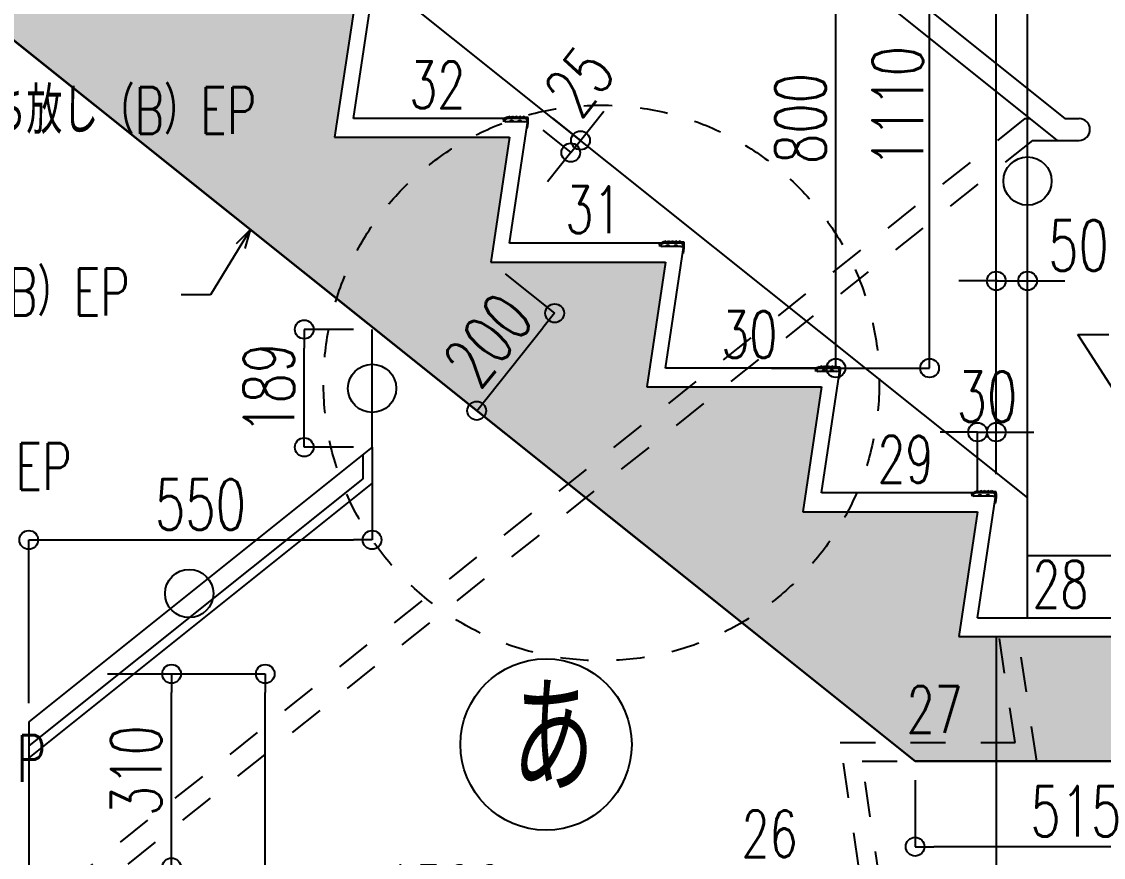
# Model space of a CAD drawing. Extents: x -229451 to 47804, y -161247 to 19812.
# Drawn here: x 27301 to 29034, y 7868 to 9207 of the extents above; entities that cross this region are included whole.
import ezdxf
from ezdxf.enums import TextEntityAlignment as Align

# ---------------------------------------------------------------- set-up
doc = ezdxf.new("R2010")
doc.units = 0
doc.header["$LTSCALE"] = 450
for name, pattern in [('CENTER2', [2.3, 2, -0.1, 0.1, -0.1]), ('HIDDEN2', [0.25, 0.125, -0.125]), ('HIDDEN3', [0.2, 0.1, -0.1])]:
    doc.linetypes.add(name, pattern=pattern)
doc.layers.get('0').update_dxf_attribs({"linetype": 'CONTINUOUS'})
doc.layers.get('DEFPOINTS').update_dxf_attribs({"linetype": 'CONTINUOUS'})
for name, color, linetype in [('E1_文字A', 3, 'CONTINUOUS'), ('E1_文字B', 2, 'CONTINUOUS'), ('E6_面取り記号', 4, 'CONTINUOUS'), ('G1_ハッチング', 251, 'CONTINUOUS'), ('H寸法', 3, 'CONTINUOUS'), ('IC1_寸法', 3, 'CONTINUOUS'), ('ID1_躯体', 7, 'CONTINUOUS'), ('ID7_打放し表示', 231, 'UTILDN'), ('JA7_切断記号', 241, 'CONTINUOUS'), ('JB1_仕上線A', 130, 'CONTINUOUS'), ('JB4_巾木', 21, 'CONTINUOUS'), ('JL1_金物_手摺他', 1, 'CONTINUOUS'), ('JZ_雑', 1, 'CONTINUOUS'), ('KA1_躯体見下線', 113, 'CONTINUOUS'), ('KC_躯体断面見掛線', 133, 'CONTINUOUS')]:
    doc.layers.add(name, color=color, linetype=linetype)
doc.styles.add('toda-A (0.7)', font='romans.shx', dxfattribs={"width": 0.7, "bigfont": 'extfont.shx'})
doc.linetypes.add('UTILDN', pattern='A,5e-13,[130,ltypeshp.shx,S=0.45,R=0,X=0,Y=-0.45],0,-3', length=3)
doc.dimstyles.new('toda 1：30', dxfattribs={"dimscale": 30, "dimtxt": 2.7, "dimasz": 1, "dimexe": 0, "dimexo": 1, "dimgap": 0, "dimtad": 0, "dimdec": 3, "dimzin": 12, "dimdsep": 46, "dimtxsty": 'toda-A (0.7)', "dimblk": 'ORIGIN', "dimcen": 2.5, "dimclrd": 256, "dimclre": 256, "dimclrt": 7, "dimadec": 0, "dimazin": 0, "dimtfac": 1, "dimtdec": 3, "dimtix": 1, "dimtmove": 2, "dimatfit": 3, "dimldrblk": 'ORIGIN', "dimfxl": 0, "dimtvp": 0.7, "dimtolj": 1, "dimtzin": 0, "dimarcsym": 0})

# ---------------------------------------------------------------- blocks, each defined once
blk = doc.blocks.new('_Origin')
at = {"color": 0, "linetype": 'ByBlock', "lineweight": -2}
blk.add_line((0, 0), (-1, 0), dxfattribs=at)
blk.add_circle((0, 0), 0.5, dxfattribs=at)
blk = doc.blocks.new('*D158')
at = {"layer": 'DEFPOINTS', "color": 0, "transparency": 16777216}
for p in [(28862.3, 8252.2), (28862.3, 7758.3), (27362.3, 7052.2)]:
    blk.add_point(p, dxfattribs=at)
at = {"layer": 'H寸法', "linetype": 'CENTER2', "lineweight": -2, "transparency": 16777216}
for p, q in [((28862.3, 8222.2), (28862.3, 7758.3)), ((27362.3, 7082.2), (27362.3, 7758.3))]:
    blk.add_line(p, q, dxfattribs=at)
at = {"layer": 'H寸法', "lineweight": -2, "transparency": 16777216}
blk.add_line((27392.3, 7758.3), (28832.3, 7758.3), dxfattribs=at)
at = {"layer": 'H寸法', "lineweight": -2, "transparency": 16777216, "xscale": 30, "yscale": 30, "zscale": 30, "rotation": 180}
blk.add_blockref('_Origin', (27362.3, 7758.3), dxfattribs=at)
at = {"layer": 'H寸法', "lineweight": -2, "transparency": 16777216, "xscale": 30, "yscale": 30, "zscale": 30}
blk.add_blockref('_Origin', (28862.3, 7758.3), dxfattribs=at)
at = {"layer": 'H寸法', "color": 7, "transparency": 16777216, "insert": (27977.9, 7815), "char_height": 81, "attachment_point": 5, "style": 'toda-A (0.7)'}
blk.add_mtext('\\A1;1500', dxfattribs=at)
blk = doc.blocks.new('*D159')
at = {"layer": 'DEFPOINTS', "color": 0, "transparency": 16777216}
for p in [(28862.3, 8252.2), (30132.3, 7878.3), (30132.3, 7758.3)]:
    blk.add_point(p, dxfattribs=at)
at = {"layer": 'H寸法', "linetype": 'CENTER2', "lineweight": -2, "transparency": 16777216}
for p, q in [((28862.3, 8222.2), (28862.3, 7758.3)), ((30132.3, 7848.3), (30132.3, 7758.3))]:
    blk.add_line(p, q, dxfattribs=at)
at = {"layer": 'H寸法', "lineweight": -2, "transparency": 16777216}
blk.add_line((28892.3, 7758.3), (30102.3, 7758.3), dxfattribs=at)
at = {"layer": 'H寸法', "lineweight": -2, "transparency": 16777216, "xscale": 30, "yscale": 30, "zscale": 30, "rotation": 180}
blk.add_blockref('_Origin', (28862.3, 7758.3), dxfattribs=at)
at = {"layer": 'H寸法', "lineweight": -2, "transparency": 16777216, "xscale": 30, "yscale": 30, "zscale": 30}
blk.add_blockref('_Origin', (30132.3, 7758.3), dxfattribs=at)
at = {"layer": 'H寸法', "color": 7, "transparency": 16777216, "insert": (29497.3, 7815), "char_height": 81, "attachment_point": 5, "style": 'toda-A (0.7)'}
blk.add_mtext('\\A1;1270', dxfattribs=at)
blk = doc.blocks.new('*D160')
at = {"layer": 'DEFPOINTS', "color": 0, "transparency": 16777216}
for p in [(30132.3, 9955.5), (30132.3, 9782.8), (28862.3, 8452.2)]:
    blk.add_point(p, dxfattribs=at)
at = {"layer": 'H寸法', "linetype": 'CENTER2', "lineweight": -2, "transparency": 16777216}
for p, q in [((28862.3, 8482.2), (28862.3, 9955.5)), ((30132.3, 9812.8), (30132.3, 9955.5))]:
    blk.add_line(p, q, dxfattribs=at)
at = {"layer": 'H寸法', "lineweight": -2, "transparency": 16777216}
blk.add_line((28892.3, 9955.5), (30102.3, 9955.5), dxfattribs=at)
at = {"layer": 'H寸法', "lineweight": -2, "transparency": 16777216, "xscale": 30, "yscale": 30, "zscale": 30, "rotation": 180}
blk.add_blockref('_Origin', (28862.3, 9955.5), dxfattribs=at)
at = {"layer": 'H寸法', "lineweight": -2, "transparency": 16777216, "xscale": 30, "yscale": 30, "zscale": 30}
blk.add_blockref('_Origin', (30132.3, 9955.5), dxfattribs=at)
at = {"layer": 'H寸法', "color": 7, "transparency": 16777216, "insert": (29497.3, 10012.2), "char_height": 81, "attachment_point": 5, "style": 'toda-A (0.7)'}
blk.add_mtext('\\A1;1270', dxfattribs=at)
blk = doc.blocks.new('*D161')
at = {"layer": 'DEFPOINTS', "color": 0, "transparency": 16777216}
for p in [(27362.3, 9955.5), (27362.3, 9652.2), (28862.3, 8452.2)]:
    blk.add_point(p, dxfattribs=at)
at = {"layer": 'H寸法', "linetype": 'CENTER2', "lineweight": -2, "transparency": 16777216}
for p, q in [((27362.3, 9682.2), (27362.3, 9955.5)), ((28862.3, 8482.2), (28862.3, 9955.5))]:
    blk.add_line(p, q, dxfattribs=at)
at = {"layer": 'H寸法', "lineweight": -2, "transparency": 16777216}
blk.add_line((28832.3, 9955.5), (27392.3, 9955.5), dxfattribs=at)
at = {"layer": 'H寸法', "lineweight": -2, "transparency": 16777216, "xscale": 30, "yscale": 30, "zscale": 30, "rotation": 180}
blk.add_blockref('_Origin', (27362.3, 9955.5), dxfattribs=at)
at = {"layer": 'H寸法', "lineweight": -2, "transparency": 16777216, "xscale": 30, "yscale": 30, "zscale": 30}
blk.add_blockref('_Origin', (28862.3, 9955.5), dxfattribs=at)
at = {"layer": 'H寸法', "color": 7, "transparency": 16777216, "insert": (28112.3, 10012.2), "char_height": 81, "attachment_point": 5, "style": 'toda-A (0.7)'}
blk.add_mtext('\\A1;1500', dxfattribs=at)
blk = doc.blocks.new('*D164')
at = {"layer": 'DEFPOINTS', "color": 0, "transparency": 16777216}
for p in [(27408.3, 8162.2), (27691.1, 8162.2), (27408.3, 7052.2)]:
    blk.add_point(p, dxfattribs=at)
at = {"layer": 'IC1_寸法', "lineweight": -2, "transparency": 16777216}
for p, q in [((27438.3, 8162.2), (27691.1, 8162.2)), ((27691.1, 7082.2), (27691.1, 8132.2)), ((27438.3, 7052.2), (27691.1, 7052.2))]:
    blk.add_line(p, q, dxfattribs=at)
at = {"layer": 'IC1_寸法', "lineweight": -2, "transparency": 16777216, "xscale": 30, "yscale": 30, "zscale": 30}
for p, rotation in [((27691.1, 8162.2), 90), ((27691.1, 7052.2), 270)]:
    blk.add_blockref('_Origin', p, dxfattribs=dict(at, rotation=rotation))
at = {"layer": 'IC1_寸法', "color": 7, "transparency": 16777216, "insert": (27640.1, 7471), "char_height": 81, "attachment_point": 5, "rotation": 90, "style": 'toda-A (0.7)'}
blk.add_mtext('\\A1;1110', dxfattribs=at)
blk = doc.blocks.new('*D166')
at = {"layer": 'DEFPOINTS', "color": 0, "transparency": 16777216}
for p in [(27408.3, 8162.2), (27541, 8162.2), (27408.1, 7852.2)]:
    blk.add_point(p, dxfattribs=at)
at = {"layer": 'IC1_寸法', "linetype": 'CENTER2', "lineweight": -2, "transparency": 16777216}
for p, q in [((27438.3, 8162.2), (27541, 8162.2)), ((27438.1, 7852.2), (27541, 7852.2))]:
    blk.add_line(p, q, dxfattribs=at)
at = {"layer": 'IC1_寸法', "lineweight": -2, "transparency": 16777216}
blk.add_line((27541, 7882.2), (27541, 8132.2), dxfattribs=at)
at = {"layer": 'IC1_寸法', "lineweight": -2, "transparency": 16777216, "xscale": 30, "yscale": 30, "zscale": 30}
for p, rotation in [((27541, 8162.2), 90), ((27541, 7852.2), 270)]:
    blk.add_blockref('_Origin', p, dxfattribs=dict(at, rotation=rotation))
at = {"layer": 'IC1_寸法', "color": 7, "transparency": 16777216, "insert": (27484.3, 8007.2), "char_height": 81, "attachment_point": 5, "rotation": 90, "style": 'toda-A (0.7)'}
blk.add_mtext('\\A1;310', dxfattribs=at)
blk = doc.blocks.new('*D170')
at = {"layer": 'DEFPOINTS', "color": 0, "transparency": 16777216}
for p in [(27862.3, 8525.4), (27862.3, 8376.9), (27312.3, 8085.4)]:
    blk.add_point(p, dxfattribs=at)
at = {"layer": 'H寸法', "linetype": 'CENTER2', "lineweight": -2, "transparency": 16777216}
for p, q in [((27862.3, 8495.4), (27862.3, 8376.9)), ((27312.3, 8115.4), (27312.3, 8376.9))]:
    blk.add_line(p, q, dxfattribs=at)
at = {"layer": 'H寸法', "lineweight": -2, "transparency": 16777216}
blk.add_line((27342.3, 8376.9), (27832.3, 8376.9), dxfattribs=at)
at = {"layer": 'H寸法', "lineweight": -2, "transparency": 16777216, "xscale": 30, "yscale": 30, "zscale": 30, "rotation": 180}
blk.add_blockref('_Origin', (27312.3, 8376.9), dxfattribs=at)
at = {"layer": 'H寸法', "lineweight": -2, "transparency": 16777216, "xscale": 30, "yscale": 30, "zscale": 30}
blk.add_blockref('_Origin', (27862.3, 8376.9), dxfattribs=at)
at = {"layer": 'H寸法', "color": 7, "transparency": 16777216, "insert": (27587.3, 8433.6), "char_height": 81, "attachment_point": 5, "style": 'toda-A (0.7)'}
blk.add_mtext('\\A1;550', dxfattribs=at)
blk = doc.blocks.new('*D171')
at = {"layer": 'DEFPOINTS', "color": 0, "transparency": 16777216}
for p in [(27753.6, 8714.2), (27862.3, 8714.2), (27862.3, 8525.4)]:
    blk.add_point(p, dxfattribs=at)
at = {"layer": 'H寸法', "linetype": 'CENTER2', "lineweight": -2, "transparency": 16777216}
for p, q in [((27832.3, 8714.2), (27753.6, 8714.2)), ((27832.3, 8525.4), (27753.6, 8525.4))]:
    blk.add_line(p, q, dxfattribs=at)
at = {"layer": 'H寸法', "lineweight": -2, "transparency": 16777216}
blk.add_line((27753.6, 8555.4), (27753.6, 8684.2), dxfattribs=at)
at = {"layer": 'H寸法', "lineweight": -2, "transparency": 16777216, "xscale": 30, "yscale": 30, "zscale": 30}
for p, rotation in [((27753.6, 8714.2), 90), ((27753.6, 8525.4), 270)]:
    blk.add_blockref('_Origin', p, dxfattribs=dict(at, rotation=rotation))
at = {"layer": 'H寸法', "color": 7, "transparency": 16777216, "insert": (27696.9, 8619.8), "char_height": 81, "attachment_point": 5, "rotation": 90, "style": 'toda-A (0.7)'}
blk.add_mtext('\\A1;189', dxfattribs=at)
blk = doc.blocks.new('*D172')
at = {"layer": 'DEFPOINTS', "color": 0, "transparency": 16777216}
for p in [(28472.5, 9762.2), (28755.4, 9762.2), (28472.5, 8652.2)]:
    blk.add_point(p, dxfattribs=at)
at = {"layer": 'IC1_寸法', "lineweight": -2, "transparency": 16777216}
for p, q in [((28502.5, 9762.2), (28755.4, 9762.2)), ((28755.4, 8682.2), (28755.4, 9732.2)), ((28502.5, 8652.2), (28755.4, 8652.2))]:
    blk.add_line(p, q, dxfattribs=at)
at = {"layer": 'IC1_寸法', "lineweight": -2, "transparency": 16777216, "xscale": 30, "yscale": 30, "zscale": 30}
for p, rotation in [((28755.4, 9762.2), 90), ((28755.4, 8652.2), 270)]:
    blk.add_blockref('_Origin', p, dxfattribs=dict(at, rotation=rotation))
at = {"layer": 'IC1_寸法', "color": 7, "transparency": 16777216, "insert": (28704.4, 9071), "char_height": 81, "attachment_point": 5, "rotation": 90, "style": 'toda-A (0.7)'}
blk.add_mtext('\\A1;1110', dxfattribs=at)
blk = doc.blocks.new('*D173')
at = {"layer": 'DEFPOINTS', "color": 0, "transparency": 16777216}
for p in [(28472.3, 9452.2), (28605.3, 9452.2), (28472.3, 8652.2)]:
    blk.add_point(p, dxfattribs=at)
at = {"layer": 'IC1_寸法', "linetype": 'CENTER2', "lineweight": -2, "transparency": 16777216}
for p, q in [((28502.3, 9452.2), (28605.3, 9452.2)), ((28502.3, 8652.2), (28605.3, 8652.2))]:
    blk.add_line(p, q, dxfattribs=at)
at = {"layer": 'IC1_寸法', "lineweight": -2, "transparency": 16777216}
blk.add_line((28605.3, 8682.2), (28605.3, 9422.2), dxfattribs=at)
at = {"layer": 'IC1_寸法', "lineweight": -2, "transparency": 16777216, "xscale": 30, "yscale": 30, "zscale": 30}
for p, rotation in [((28605.3, 9452.2), 90), ((28605.3, 8652.2), 270)]:
    blk.add_blockref('_Origin', p, dxfattribs=dict(at, rotation=rotation))
at = {"layer": 'IC1_寸法', "color": 7, "transparency": 16777216, "insert": (28548.6, 9052.2), "char_height": 81, "attachment_point": 5, "rotation": 90, "style": 'toda-A (0.7)'}
blk.add_mtext('\\A1;800', dxfattribs=at)
blk = doc.blocks.new('*D175')
at = {"layer": 'DEFPOINTS', "color": 0, "transparency": 16777216}
for p in [(28912.3, 8792), (28862.3, 8764.2), (28912.3, 8748.4)]:
    blk.add_point(p, dxfattribs=at)
at = {"layer": 'H寸法', "lineweight": -2, "transparency": 16777216}
for p, q in [((28832.3, 8792), (28802.3, 8792)), ((28862.3, 8792), (28912.3, 8792)), ((28942.3, 8792), (28972.3, 8792))]:
    blk.add_line(p, q, dxfattribs=at)
at = {"layer": 'H寸法', "linetype": 'CENTER2', "lineweight": -2, "transparency": 16777216}
for p, q in [((28862.3, 8794.2), (28862.3, 8792)), ((28912.3, 8778.4), (28912.3, 8792))]:
    blk.add_line(p, q, dxfattribs=at)
at = {"layer": 'H寸法', "lineweight": -2, "transparency": 16777216, "xscale": 30, "yscale": 30, "zscale": 30}
blk.add_blockref('_Origin', (28862.3, 8792), dxfattribs=at)
at = {"layer": 'H寸法', "lineweight": -2, "transparency": 16777216, "xscale": 30, "yscale": 30, "zscale": 30, "rotation": 180}
blk.add_blockref('_Origin', (28912.3, 8792), dxfattribs=at)
at = {"layer": 'H寸法', "color": 7, "transparency": 16777216, "insert": (28993.9, 8848.7), "char_height": 81, "attachment_point": 5, "style": 'toda-A (0.7)'}
blk.add_mtext('\\A1;50', dxfattribs=at)
blk = doc.blocks.new('*D181')
at = {"layer": 'DEFPOINTS', "color": 0, "transparency": 16777216}
for p in [(28052.3, 8822.2), (28154.8, 8740.2), (27927.4, 8666)]:
    blk.add_point(p, dxfattribs=at)
at = {"layer": 'H寸法', "linetype": 'CENTER2', "lineweight": -2, "transparency": 16777216}
for p, q in [((28075.7, 8803.5), (28154.8, 8740.2)), ((27950.8, 8647.3), (28029.9, 8584))]:
    blk.add_line(p, q, dxfattribs=at)
at = {"layer": 'H寸法', "lineweight": -2, "transparency": 16777216}
blk.add_line((28048.6, 8607.5), (28136.1, 8716.8), dxfattribs=at)
at = {"layer": 'H寸法', "lineweight": -2, "transparency": 16777216, "xscale": 30, "yscale": 30, "zscale": 30}
for p, rotation in [((28154.8, 8740.2), 51.34019174597552), ((28029.9, 8584), 231.3401917459755)]:
    blk.add_blockref('_Origin', p, dxfattribs=dict(at, rotation=rotation))
at = {"layer": 'H寸法', "color": 7, "transparency": 16777216, "insert": (28048.1, 8697.5), "char_height": 81, "attachment_point": 5, "rotation": 51.3402, "style": 'toda-A (0.7)'}
blk.add_mtext('\\A1;200', dxfattribs=at)
blk = doc.blocks.new('*D183')
at = {"layer": 'DEFPOINTS', "color": 0, "transparency": 16777216}
for p in [(28127.9, 9071.7), (28112.3, 9052.2), (28196.2, 9017.1)]:
    blk.add_point(p, dxfattribs=at)
at = {"layer": 'H寸法', "lineweight": -2, "transparency": 16777216}
for p, q in [((28214.9, 9040.5), (28233.7, 9064)), ((28180.6, 8997.6), (28196.2, 9017.1)), ((28161.8, 8974.2), (28143.1, 8950.7))]:
    blk.add_line(p, q, dxfattribs=at)
at = {"layer": 'H寸法', "linetype": 'CENTER2', "lineweight": -2, "transparency": 16777216}
for p, q in [((28151.4, 9053), (28196.2, 9017.1)), ((28135.7, 9033.5), (28180.6, 8997.6))]:
    blk.add_line(p, q, dxfattribs=at)
at = {"layer": 'H寸法', "lineweight": -2, "transparency": 16777216, "xscale": 30, "yscale": 30, "zscale": 30}
for p, rotation in [((28196.2, 9017.1), 231.3401917459755), ((28180.6, 8997.6), 51.34019174597555)]:
    blk.add_blockref('_Origin', p, dxfattribs=dict(at, rotation=rotation))
at = {"layer": 'H寸法', "color": 7, "transparency": 16777216, "insert": (28194.4, 9111.6), "char_height": 81, "attachment_point": 5, "rotation": 51.3402, "style": 'toda-A (0.7)'}
blk.add_mtext('\\A1;25', dxfattribs=at)
blk = doc.blocks.new('*D293')
at = {"layer": 'DEFPOINTS', "color": 0, "transparency": 16777216}
for p in [(28912.3, 9410.4), (29295, 8252.2), (29303.4, 8252.2)]:
    blk.add_point(p, dxfattribs=at)
at = {"layer": 'H寸法', "linetype": 'CENTER2', "lineweight": -2, "transparency": 16777216}
for p, q in [((28942.3, 9410.4), (29303.4, 9410.4)), ((29325, 8252.2), (29303.4, 8252.2))]:
    blk.add_line(p, q, dxfattribs=at)
at = {"layer": 'H寸法', "lineweight": -2, "transparency": 16777216}
blk.add_line((29303.4, 9380.4), (29303.4, 8282.2), dxfattribs=at)
at = {"layer": 'H寸法', "lineweight": -2, "transparency": 16777216, "xscale": 30, "yscale": 30, "zscale": 30}
for p, rotation in [((29303.4, 9410.4), 90), ((29303.4, 8252.2), 270)]:
    blk.add_blockref('_Origin', p, dxfattribs=dict(at, rotation=rotation))
at = {"layer": 'H寸法', "color": 7, "transparency": 16777216, "insert": (29246.7, 8959.5), "char_height": 81, "attachment_point": 5, "rotation": 90, "style": 'toda-A (0.7)'}
blk.add_mtext('\\A1;1158', dxfattribs=at)
blk = doc.blocks.new('*D415')
at = {"layer": 'DEFPOINTS', "color": 0, "transparency": 16777216}
for p in [(28732.2, 8022.2), (29247.4, 8022.2), (28732.2, 7885.4)]:
    blk.add_point(p, dxfattribs=at)
at = {"layer": 'H寸法', "linetype": 'CENTER2', "lineweight": -2, "transparency": 16777216}
for p, q in [((28732.2, 7992.2), (28732.2, 7885.4)), ((29247.4, 7992.2), (29247.4, 7885.4))]:
    blk.add_line(p, q, dxfattribs=at)
at = {"layer": 'H寸法', "lineweight": -2, "transparency": 16777216}
blk.add_line((29217.4, 7885.4), (28762.2, 7885.4), dxfattribs=at)
at = {"layer": 'H寸法', "lineweight": -2, "transparency": 16777216, "xscale": 30, "yscale": 30, "zscale": 30, "rotation": 180}
blk.add_blockref('_Origin', (28732.2, 7885.4), dxfattribs=at)
at = {"layer": 'H寸法', "lineweight": -2, "transparency": 16777216, "xscale": 30, "yscale": 30, "zscale": 30}
blk.add_blockref('_Origin', (29247.4, 7885.4), dxfattribs=at)
at = {"layer": 'H寸法', "color": 7, "transparency": 16777216, "insert": (28989.8, 7942.1), "char_height": 81, "attachment_point": 5, "style": 'toda-A (0.7)'}
blk.add_mtext('\\A1;515', dxfattribs=at)
blk = doc.blocks.new('*D440')
at = {"layer": 'DEFPOINTS', "color": 0, "transparency": 16777216}
for p in [(28862.3, 8549.7), (28862.3, 8452.2), (28832.3, 8422.2)]:
    blk.add_point(p, dxfattribs=at)
at = {"layer": 'H寸法', "lineweight": -2, "transparency": 16777216}
for p, q in [((28802.3, 8549.7), (28772.3, 8549.7)), ((28832.3, 8549.7), (28862.3, 8549.7)), ((28892.3, 8549.7), (28922.3, 8549.7))]:
    blk.add_line(p, q, dxfattribs=at)
at = {"layer": 'H寸法', "linetype": 'CENTER2', "lineweight": -2, "transparency": 16777216}
for p, q in [((28832.3, 8452.2), (28832.3, 8549.7)), ((28862.3, 8482.2), (28862.3, 8549.7))]:
    blk.add_line(p, q, dxfattribs=at)
at = {"layer": 'H寸法', "lineweight": -2, "transparency": 16777216, "xscale": 30, "yscale": 30, "zscale": 30}
blk.add_blockref('_Origin', (28832.3, 8549.7), dxfattribs=at)
at = {"layer": 'H寸法', "lineweight": -2, "transparency": 16777216, "xscale": 30, "yscale": 30, "zscale": 30, "rotation": 180}
blk.add_blockref('_Origin', (28862.3, 8549.7), dxfattribs=at)
at = {"layer": 'H寸法', "color": 7, "transparency": 16777216, "insert": (28847.3, 8606.4), "char_height": 81, "attachment_point": 5, "style": 'toda-A (0.7)'}
blk.add_mtext('\\A1;30', dxfattribs=at)

msp = doc.modelspace()

# ---------------------------------------------------------------- hatches: boundary and pattern name
at = {"layer": 'G1_ハッチング'}
h = msp.add_hatch(color=256, dxfattribs=at)
h.paths.add_polyline_path([(26182.3146, 1352.1917), (26332.3146, 1352.1917), (26332.3146, 2352.1917), (27332.3146, 2352.1917), (27332.3146, 1652.1917), (27732.3146, 1652.1917), (27732.3146, 2052.1917), (28732.3146, 2052.1917), (28732.3146, 1652.1917), (29132.3146, 1652.1917), (29132.3146, 2052.1917), (30869.8511, 2052.1917), (30869.8511, 2652.1917), (30282.3146, 2652.1917), (30282.3146, 4852.1917), (30869.8511, 4852.1917), (30869.8511, 5002.1917), (30282.3146, 5002.1917), (30282.3146, 8652.1917), (30332.3146, 8652.1917), (30332.3146, 9052.1917), (30869.8511, 9052.1917), (30869.8511, 9252.1917), (30232.3146, 9252.1917), (30232.3146, 14452.1917), (30869.8511, 14452.1917), (30869.8511, 14652.1917), (25732.3146, 14652.1917), (25732.3146, 14829.4418), (25432.3146, 14829.4418), (25432.3146, 14761.1917), (22293.6109, 14722.7785), (22293.6109, 14522.4846), (22782.3146, 14528.4184), (22782.3146, 13752.1917), (23282.3146, 13752.1917), (23282.3146, 14534.4184), (23832.3146, 14541.0917), (23832.3146, 11763.2949), (23842.4002, 11752.1917), (23922.3146, 11752.1917), (23922.3146, 11792.1917), (24032.3146, 11792.1917), (24032.3146, 14543.5917), (25432.3146, 14560.5917), (25432.3146, 11788.2949), (25442.4002, 11777.1917), (25622.3146, 11777.1917), (25622.3146, 11817.1917), (25732.3146, 11817.1917), (25732.3146, 13452.1917), (26282.3146, 13452.1917), (26282.3146, 14452.1917), (29932.3146, 14452.1917), (29932.3146, 13952.1917), (30032.3146, 13952.1917), (30032.3146, 8222.1917), (28802.3146, 8222.1917), (28832.3146, 8422.1917), (28552.3146, 8422.1917), (28582.3146, 8622.1917), (28302.3146, 8622.1917), (28332.3146, 8822.1917), (28052.3146, 8822.1917), (28082.3146, 9022.1917), (27802.3146, 9022.1917), (27832.3146, 9222.1917), (27552.3146, 9222.1917), (27582.3146, 9422.1917), (27302.3146, 9422.1917), (27332.3146, 9622.1917), (25732.3146, 9622.1917), (25732.3146, 9652.1917), (25432.3146, 9652.1917), (25432.3146, 9252.1917), (24032.3146, 9252.1917), (24032.3146, 9652.1917), (23832.3146, 9652.1917), (23832.3146, 9252.1917), (22293.6109, 9252.1917), (22293.6109, 9052.1917), (22832.3146, 9052.1917), (22832.3146, 8552.1917), (23257.3146, 8552.1917), (23257.3146, 2652.1917), (22293.6109, 2652.1917), (22293.6109, 2355.8917), (22832.3146, 2355.8917), (22832.3146, 1652.1917), (23232.3146, 1652.1917), (23232.3146, 2352.1917), (25532.3146, 2352.1917), (25532.3146, 1352.1917), (25682.3146, 1352.1917), (25682.3146, 79.2917), (26182.3146, 79.2917)])
h.paths.add_polyline_path([(23507.3146, 2652.1917), (23507.3146, 9052.1917), (25582.3146, 9052.1917), (25582.3146, 8052.1917), (25807.3146, 8052.1917), (25807.3146, 5663.2949), (25817.4002, 5652.1917), (26047.229, 5652.1917), (26057.3146, 5663.2949), (26057.3146, 6622.1917), (26982.1584, 6622.1917), (28732.1584, 5222.1917), (30032.3146, 5222.1917), (30032.3146, 2652.1917)], flags=17)
h.paths.add_polyline_path([(28802.3146, 5422.1917), (28832.3146, 5622.1917), (28552.3146, 5622.1917), (28582.3146, 5822.1917), (28302.3146, 5822.1917), (28332.3146, 6022.1917), (28052.3146, 6022.1917), (28082.3146, 6222.1917), (27802.3146, 6222.1917), (27832.3146, 6422.1917), (27552.3146, 6422.1917), (27582.3146, 6622.1917), (27302.3146, 6622.1917), (27332.3146, 6822.1917), (26057.3146, 6822.1917), (26057.3146, 8052.1917), (26282.3146, 8052.1917), (26282.3146, 9422.1917), (26982.1584, 9422.1917), (28732.1584, 8022.1917), (30032.3146, 8022.1917), (30032.3146, 5422.1917)], flags=16)

# ---------------------------------------------------------------- linework, layer by layer
at = {"layer": 'E1_文字B', "linetype": 'HIDDEN3'}
msp.add_circle((28229.6396, 8628.5001), 445.1207, dxfattribs=at)
at = {"layer": 'E6_面取り記号'}
for centre in [(28912.3146, 8951.8927), (27862.3146, 8619.7982), (27569.3535, 8291.048)]:
    msp.add_circle(centre, 38.658, dxfattribs=at)
at = {"layer": 'ID1_躯体'}
for p, q in [((26982.1584, 9422.1917), (28732.1584, 8022.1917)), ((27832.3146, 9222.1917), (27802.3146, 9022.1917)), ((27802.3146, 9022.1917), (28082.3146, 9022.1917)), ((28082.3146, 9022.1917), (28052.3146, 8822.1917)), ((28052.3146, 8822.1917), (28332.3146, 8822.1917)), ((28332.3146, 8822.1917), (28302.3146, 8622.1917)), ((28302.3146, 8622.1917), (28582.3146, 8622.1917)), ((28582.3146, 8622.1917), (28552.3146, 8422.1917)), ((28552.3146, 8422.1917), (28832.3146, 8422.1917)), ((28832.3146, 8422.1917), (28802.3146, 8222.1917)), ((28802.3146, 8222.1917), (30032.3146, 8222.1917)), ((28732.1584, 8022.1917), (30032.3146, 8022.1917))]:
    msp.add_line(p, q, dxfattribs=at)
at = {"layer": 'ID7_打放し表示', "ltscale": 0.1}
msp.add_lwpolyline([(30032.3146, 5422.1917), (30032.3146, 8022.1917), (28732.1584, 8022.1917), (26982.1584, 9422.1917), (26282.3146, 9422.1917), (26282.3146, 8052.1917)], dxfattribs=at)
at = {"layer": 'JA7_切断記号', "ltscale": 10}
msp.add_circle((28140.9851, 8049.1158), 137.2014, dxfattribs=at)
at = {"layer": 'JB1_仕上線A'}
for p, q in [((27832.3146, 9052.1917), (27862.3146, 9252.1917)), ((28112.3146, 9052.1917), (27832.3146, 9052.1917)), ((28082.3146, 8852.1917), (28112.3146, 9052.1917)), ((28362.3146, 8852.1917), (28082.3146, 8852.1917)), ((28332.3146, 8652.1917), (28362.3146, 8852.1917)), ((28612.3146, 8652.1917), (28332.3146, 8652.1917)), ((28582.3146, 8452.1917), (28612.3146, 8652.1917)), ((28862.3146, 8452.1917), (28582.3146, 8452.1917)), ((28832.3146, 8252.1917), (28862.3146, 8452.1917)), ((28832.3146, 8252.1917), (30032.3146, 8252.1917))]:
    msp.add_line(p, q, dxfattribs=at)
at = {"layer": 'JB4_巾木'}
for p, q in [((27312.3146, 9724.2073), (28912.3146, 8444.2073)), ((28912.3146, 8352.1917), (30032.3146, 8352.1917))]:
    msp.add_line(p, q, dxfattribs=at)
at = {"layer": 'JL1_金物_手摺他'}
for p, q in [((27340.5611, 10357.5945), (28972.3152, 9052.1912)), ((27318.8032, 10330.179), (28960.0378, 9017.1912)), ((28908.1317, 9052.1912), (28916.2878, 9052.1912)), ((28972.3152, 9052.1912), (28994.8146, 9052.1912)), ((28960.0378, 9017.1912), (28994.8146, 9017.1912))]:
    msp.add_line(p, q, dxfattribs=at)
at = {"layer": 'JL1_金物_手摺他', "linetype": 'HIDDEN2'}
for p, q in [((28908.1317, 9052.1912), (27217.5588, 7699.8028)), ((28920.4086, 9017.1912), (27247.3146, 7678.7852)), ((28920.4086, 9017.1912), (28960.0378, 9017.1912))]:
    msp.add_line(p, q, dxfattribs=at)
at = {"layer": 'JL1_金物_手摺他'}
msp.add_arc((28994.8146, 9034.6912), 17.5, 270, 90, dxfattribs=at)
at = {"layer": 'JZ_雑'}
for p, q in [((28072.3092, 9051.9917), (28077.7092, 9054.0917)), ((28072.3092, 9051.9917), (28072.9092, 9046.9917)), ((28078.4092, 9051.8917), (28075.0092, 9050.1917)), ((28107.1092, 9046.9917), (28075.6092, 9046.9917)), ((28078.6092, 9053.8917), (28081.5092, 9055.5917)), ((28084.4092, 9053.8917), (28081.5092, 9055.5917)), ((28084.4092, 9053.8917), (28087.3092, 9055.5917)), ((28090.2092, 9053.8917), (28087.3092, 9055.5917)), ((28090.2092, 9053.8917), (28093.1092, 9055.5917)), ((28096.0092, 9053.8917), (28093.1092, 9055.5917)), ((28096.0092, 9053.8917), (28098.9092, 9055.5917)), ((28101.8092, 9053.8917), (28098.9092, 9055.5917)), ((28101.8092, 9053.8917), (28104.7092, 9055.5917)), ((28107.6092, 9053.8917), (28104.7092, 9055.5917)), ((28112.2506, 9053.8917), (28107.6092, 9053.8917)), ((28110.9092, 9035.9917), (28110.2092, 9036.0917)), ((28328.6092, 8853.8917), (28331.5092, 8855.5917)), ((28334.4092, 8853.8917), (28331.5092, 8855.5917)), ((28334.4092, 8853.8917), (28337.3092, 8855.5917)), ((28340.2092, 8853.8917), (28337.3092, 8855.5917)), ((28340.2092, 8853.8917), (28343.1092, 8855.5917)), ((28346.0092, 8853.8917), (28343.1092, 8855.5917)), ((28346.0092, 8853.8917), (28348.9092, 8855.5917)), ((28351.8092, 8853.8917), (28348.9092, 8855.5917)), ((28351.8092, 8853.8917), (28354.7092, 8855.5917)), ((28357.6092, 8853.8917), (28354.7092, 8855.5917)), ((28322.3092, 8851.9917), (28327.7092, 8854.0917)), ((28322.3092, 8851.9917), (28322.9092, 8846.9917)), ((28328.4092, 8851.8917), (28325.0092, 8850.1917)), ((28357.1092, 8846.9917), (28325.6092, 8846.9917)), ((28362.2506, 8853.8917), (28357.6092, 8853.8917)), ((28360.9092, 8835.9917), (28360.2092, 8836.0917)), ((28572.3092, 8651.9917), (28577.7092, 8654.0917)), ((28572.3092, 8651.9917), (28572.9092, 8646.9917)), ((28578.4092, 8651.8917), (28575.0092, 8650.1917)), ((28578.6092, 8653.8917), (28581.5092, 8655.5917)), ((28584.4092, 8653.8917), (28581.5092, 8655.5917)), ((28584.4092, 8653.8917), (28587.3092, 8655.5917)), ((28590.2092, 8653.8917), (28587.3092, 8655.5917)), ((28590.2092, 8653.8917), (28593.1092, 8655.5917)), ((28596.0092, 8653.8917), (28593.1092, 8655.5917)), ((28596.0092, 8653.8917), (28598.9092, 8655.5917)), ((28601.8092, 8653.8917), (28598.9092, 8655.5917)), ((28601.8092, 8653.8917), (28604.7092, 8655.5917)), ((28607.6092, 8653.8917), (28604.7092, 8655.5917)), ((28612.2506, 8653.8917), (28607.6092, 8653.8917)), ((28607.1092, 8646.9917), (28575.6092, 8646.9917)), ((28610.9092, 8635.9917), (28610.2092, 8636.0917)), ((28822.3092, 8451.9917), (28827.7092, 8454.0917)), ((28822.3092, 8451.9917), (28822.9092, 8446.9917)), ((28828.4092, 8451.8917), (28825.0092, 8450.1917)), ((28857.1092, 8446.9917), (28825.6092, 8446.9917)), ((28828.6092, 8453.8917), (28831.5092, 8455.5917)), ((28834.4092, 8453.8917), (28831.5092, 8455.5917)), ((28834.4092, 8453.8917), (28837.3092, 8455.5917)), ((28840.2092, 8453.8917), (28837.3092, 8455.5917)), ((28840.2092, 8453.8917), (28843.1092, 8455.5917)), ((28846.0092, 8453.8917), (28843.1092, 8455.5917)), ((28846.0092, 8453.8917), (28848.9092, 8455.5917)), ((28851.8092, 8453.8917), (28848.9092, 8455.5917)), ((28851.8092, 8453.8917), (28854.7092, 8455.5917)), ((28857.6092, 8453.8917), (28854.7092, 8455.5917)), ((28862.2506, 8453.8917), (28857.6092, 8453.8917)), ((28860.9092, 8435.9917), (28860.2092, 8436.0917))]:
    msp.add_line(p, q, dxfattribs=at)
for centre, radius, start, end in [((28076.5092, 9048.8917), 1.9, 125.06, 267.7100061), ((28077.9092, 9052.8917), 1.2, 299.6200061, 100.34), ((28085.9092, 9045.9917), 3, 19.87, 160.13), ((28098.8092, 9045.9917), 3, 19.87, 160.13), ((28107.7092, 9049.5917), 2.7, 256.4600061, 73.41), ((28108.4092, 9053.1917), 1.1, 144.8, 268.3300061), ((28060.1092, 9048.6917), 52.4, 345.9600061, 5.6952146), ((28326.5092, 8848.8917), 1.9, 125.06, 267.7100061), ((28327.9092, 8852.8917), 1.2, 299.6200061, 100.34), ((28335.9092, 8845.9917), 3, 19.87, 160.13), ((28348.8092, 8845.9917), 3, 19.87, 160.13), ((28357.7092, 8849.5917), 2.7, 256.4600061, 73.41), ((28358.4092, 8853.1917), 1.1, 144.8, 268.3300061), ((28310.1092, 8848.6917), 52.4, 345.9600061, 5.6952146), ((28576.5092, 8648.8917), 1.9, 125.06, 267.7100061), ((28577.9092, 8652.8917), 1.2, 299.6200061, 100.34), ((28585.9092, 8645.9917), 3, 19.87, 160.13), ((28598.8092, 8645.9917), 3, 19.87, 160.13), ((28607.7092, 8649.5917), 2.7, 256.4600061, 73.41), ((28608.4092, 8653.1917), 1.1, 144.8, 268.3300061), ((28560.1092, 8648.6917), 52.4, 345.9600061, 5.6952146), ((28826.5092, 8448.8917), 1.9, 125.06, 267.7100061), ((28827.9092, 8452.8917), 1.2, 299.6200061, 100.34), ((28835.9092, 8445.9917), 3, 19.87, 160.13), ((28848.8092, 8445.9917), 3, 19.87, 160.13), ((28857.7092, 8449.5917), 2.7, 256.4600061, 73.41), ((28858.4092, 8453.1917), 1.1, 144.8, 268.3300061), ((28810.1092, 8448.6917), 52.4, 345.9600061, 5.6952146)]:
    msp.add_arc(centre, radius, start, end, dxfattribs=at)
at = {"layer": 'KA1_躯体見下線'}
for p, q in [((28912.3146, 8252.1917), (28912.3146, 9410.3678)), ((27862.3146, 8525.4047), (27862.3146, 8714.1917)), ((27862.3146, 8525.4047), (27312.3146, 8085.4274)), ((27847.3146, 8513.4053), (27847.3146, 8474.9874)), ((27862.3146, 8525.4047), (27862.3146, 8467.7777)), ((27847.3146, 8474.9874), (27312.3146, 8047.0095)), ((27862.3146, 8467.7777), (27312.3146, 8027.8005)), ((27312.3146, 8085.4274), (27312.3146, 6852.1917))]:
    msp.add_line(p, q, dxfattribs=at)
at = {"layer": 'KC_躯体断面見掛線', "linetype": 'HIDDEN2'}
for p, q in [((28892.3146, 8052.1917), (28862.3146, 8252.1917)), ((28927.1502, 8022.1917), (28897.1502, 8222.1917)), ((28642.3146, 7852.1917), (28612.3146, 8052.1917)), ((28612.3146, 8052.1917), (28892.3146, 8052.1917)), ((28647.1502, 8022.1917), (28927.1502, 8022.1917)), ((28677.1502, 7822.1917), (28647.1502, 8022.1917))]:
    msp.add_line(p, q, dxfattribs=at)

# ---------------------------------------------------------------- texts
at = {"layer": 'E1_文字A', "color": 3, "linetype": 'ByBlock', "style": 'toda-A (0.7)', "width": 0.7}
for s, p in [('壁 : コンクリート打ち放し（B）EP', (26694.2333, 9027.6403)), ('段裏 : コンクリート打ち放し（B）EP', (26433.7444, 8736.7119)), ('壁 : コンクリート打ち放し（B）EP', (26398.4262, 8456.9292)), ('壁 : LGS下地GB-Rア12.5EP', (26436.1464, 7989.2521))]:
    msp.add_text(s, height=75, dxfattribs=at).set_placement(p)
at = {"layer": 'E1_文字B', "style": 'toda-A (0.7)', "width": 0.7}
for s, p in [('32', (27966.7131, 9106.0537)), ('31', (28216.7131, 8906.0537)), ('30', (28466.7131, 8706.0537)), ('29', (28716.7131, 8506.0537)), ('28', (28965.0176, 8305.8537)), ('27', (28763.4995, 8105.2537)), ('26', (28498.9807, 7905.8537))]:
    msp.add_text(s, height=75, dxfattribs=at).set_placement(p, align=Align.MIDDLE_CENTER)
at = {"layer": 'JA7_切断記号', "linetype": 'ByBlock', "style": 'toda-A (0.7)', "width": 0.7}
msp.add_text('あ', height=171.5017, dxfattribs=at).set_placement((28086.6422, 7973.1075))

# ---------------------------------------------------------------- dimensions: what is measured, and where the dimension line sits
at = {"layer": 'H寸法'}
for base, p1, p2, override, picture, middle in [((27362.3146, 9955.5221), (28862.3146, 8452.1917), (27362.3146, 9652.1917), {"dimfxl": 0}, '*D161', (28112.3146, 10012.2221)), ((30132.3146, 9955.5221), (28862.3146, 8452.1917), (30132.3146, 9782.7677), {"dimfxl": 0}, '*D160', (29497.3146, 10012.2221)), ((28862.3146, 8549.6716), (28832.3146, 8422.1917), (28862.3146, 8452.1917), {"dimfxl": 0}, '*D440', (28847.3146, 8606.3716)), ((27862.3146, 8376.9072), (27312.3146, 8085.4274), (27862.3146, 8525.4047), {"dimfxl": 0}, '*D170', (27587.3146, 8433.6072)), ((30132.3146, 7758.3181), (28862.3146, 8252.1917), (30132.3146, 7878.3019), {"dimfxl": 0}, '*D159', (29497.3146, 7815.0181)), ((28732.1584, 7885.4446), (29247.3553, 8022.1917), (28732.1584, 8022.1917), {"dimdec": 0, "dimfxl": 0}, '*D415', (28989.7568, 7942.1446))]:
    dim = msp.add_linear_dim(base=base, p1=p1, p2=p2, dimstyle='toda 1：30', override=override, dxfattribs=at)
    dim.commit()
    dim.dimension.update_dxf_attribs({"geometry": picture, "text_midpoint": middle})
for base, p1, p2, angle, override, picture, middle in [((29303.3799, 8252.1917), (28912.3146, 9410.3678), (29294.989, 8252.1917), 90, {"dimdec": 0, "dimfxl": 0}, '*D293', (29246.6799, 8959.5079)), ((28196.2, 9017.099), (28112.3146, 9052.1917), (28127.932, 9071.7134), 231.3401917, {"dimfxl": 0}, '*D183', (28194.3627, 9111.5655))]:
    dim = msp.add_linear_dim(base=base, p1=p1, p2=p2, angle=angle, dimstyle='toda 1：30', override=override, dxfattribs=at)
    dim.commit()
    dim.dimension.update_dxf_attribs({"geometry": picture, "text_midpoint": middle, "dimtype": 160})
for base, p1, p2, picture, middle in [((28912.3146, 8792.015), (28862.3146, 8764.1795), (28912.3146, 8748.3903), '*D175', (28993.9018, 8848.715)), ((28862.3146, 7758.3181), (27362.3146, 7052.1917), (28862.3146, 8252.1917), '*D158', (27977.8963, 7815.0181))]:
    dim = msp.add_linear_dim(base=base, p1=p1, p2=p2, dimstyle='toda 1：30', override={"dimfxl": 0}, dxfattribs=at)
    dim.commit()
    dim.dimension.update_dxf_attribs({"geometry": picture, "text_midpoint": middle, "dimtype": 160})
for base, p1, p2, angle, override, picture, middle in [((28154.796, 8740.2066), (27927.3756, 8666.018), (28052.3146, 8822.1917), 231.3401917, {"dimfxl": 0}, '*D181', (28048.0512, 8697.5399)), ((27753.6494, 8714.1917), (27862.3146, 8525.4047), (27862.3146, 8714.1917), 90, {"dimdec": 0, "dimfxl": 0}, '*D171', (27696.9494, 8619.7982))]:
    dim = msp.add_linear_dim(base=base, p1=p1, p2=p2, angle=angle, dimstyle='toda 1：30', override=override, dxfattribs=at)
    dim.commit()
    dim.dimension.update_dxf_attribs({"geometry": picture, "text_midpoint": middle})
at = {"layer": 'IC1_寸法'}
for base, p1, p2, picture, middle in [((28755.4077, 9762.1917), (28472.5346, 8652.1917), (28472.5346, 9762.1917), '*D172', (28704.3953, 9071.0496)), ((27691.148, 8162.1917), (27408.2749, 7052.1917), (27408.2749, 8162.1917), '*D164', (27640.1355, 7471.0496))]:
    dim = msp.add_linear_dim(base=base, p1=p1, p2=p2, angle=90, dimstyle='toda 1：30', dxfattribs=at)
    dim.commit()
    dim.dimension.update_dxf_attribs({"geometry": picture, "text_midpoint": middle, "dimtype": 160})
for base, p1, p2, picture, middle in [((28605.3068, 9452.1917), (28472.3146, 8652.1917), (28472.3146, 9452.1917), '*D173', (28548.6068, 9052.1917)), ((27541.0471, 8162.1917), (27408.0548, 7852.1917), (27408.2749, 8162.1917), '*D166', (27484.3471, 8007.1917))]:
    dim = msp.add_linear_dim(base=base, p1=p1, p2=p2, angle=90, dimstyle='toda 1：30', override={"dimfxl": 0}, dxfattribs=at)
    dim.commit()
    dim.dimension.update_dxf_attribs({"geometry": picture, "text_midpoint": middle})

# ---------------------------------------------------------------- leaders
at = {"layer": 'E1_文字A', "color": 3, "linetype": 'ByBlock'}
for points in [[(27667.2619, 8873.5751), (27603.5104, 8769.6414), (27556.5403, 8769.6414)], [(29254.9049, 8298.7643), (28992.7263, 8706.0844), (29042.7263, 8706.0844)]]:
    msp.add_leader(points, dimstyle='toda 1：30', override={"dimasz": 1, "dimclrd": 256, "dimldrblk": 'Open30'}, dxfattribs=at)

doc.saveas('drawing.dxf')
